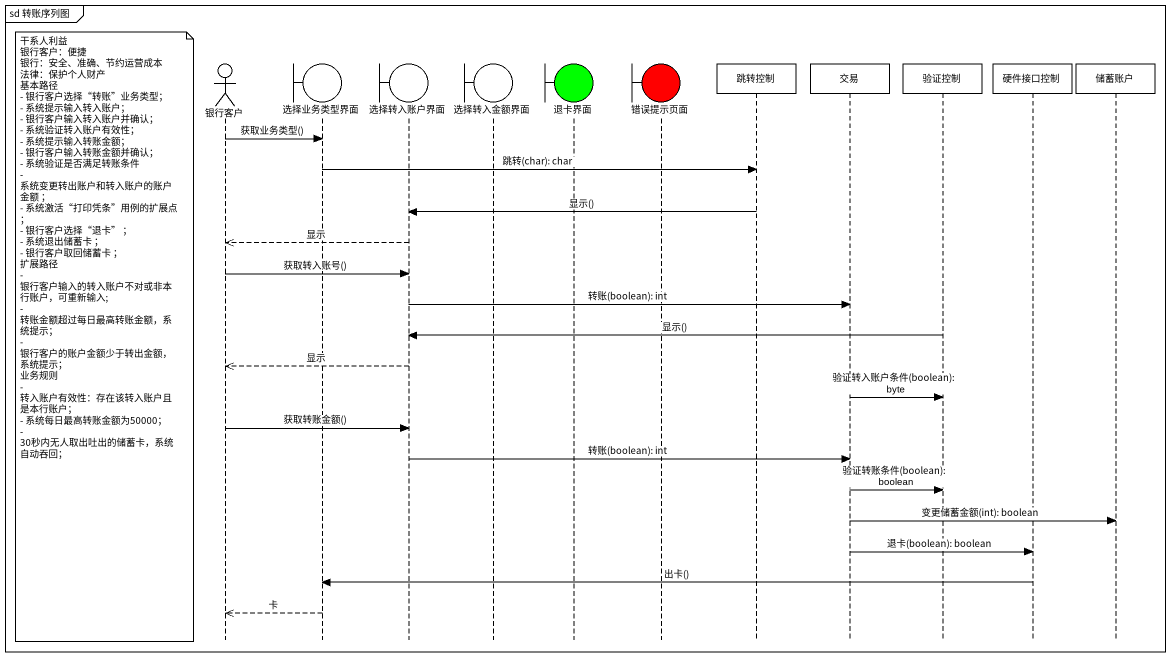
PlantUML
@startuml
mainframe sd 转账序列图
hide footbox
actor 银行客户
boundary 选择业务类型界面
boundary 选择转入账户界面
boundary 选择转入金额界面
boundary 退卡界面 #00FF00
boundary 错误提示页面 #FF0000
participant 跳转控制
participant 交易
participant 验证控制
participant 硬件接口控制
participant 储蓄账户

银行客户 -> 选择业务类型界面 : 获取业务类型()
选择业务类型界面 -> 跳转控制 : 跳转(char): char
跳转控制 -> 选择转入账户界面 : 显示()
选择转入账户界面 -->> 银行客户 : 显示
银行客户 -> 选择转入账户界面 : 获取转入账号()
选择转入账户界面 -> 交易 : 转账(boolean): int
验证控制 -> 选择转入账户界面 : 显示()
note left of 银行客户
  干系人利益
  银行客户：便捷
  银行：安全、准确、节约运营成本
  法律：保护个人财产
  基本路径
  - 银行客户选择“转账”业务类型；
  - 系统提示输入转入账户；
  - 银行客户输入转入账户并确认；
  - 系统验证转入账户有效性；
  - 系统提示输入转账金额；
  - 银行客户输入转账金额并确认；
  - 系统验证是否满足转账条件
  - 系统变更转出账户和转入账户的账户金额 ；
  - 系统激活“打印凭条”用例的扩展点 ；
  - 银行客户选择“退卡” ；
  - 系统退出储蓄卡 ；
  - 银行客户取回储蓄卡 ；
  扩展路径
  - 银行客户输入的转入账户不对或非本行账户，可重新输入;
  - 转账金额超过每日最高转账金额，系统提示；
  - 银行客户的账户金额少于转出金额，系统提示；
  业务规则
  - 转入账户有效性：存在该转入账户且是本行账户；
  - 系统每日最高转账金额为50000；
  - 30秒内无人取出吐出的储蓄卡，系统自动吞回；
end note
选择转入账户界面 -->> 银行客户 : 显示
交易 -> 验证控制 : 验证转入账户条件(boolean): byte
银行客户 -> 选择转入账户界面 : 获取转账金额()
选择转入账户界面 -> 交易 : 转账(boolean): int
交易 -> 验证控制 : 验证转账条件(boolean): boolean
交易 -> 储蓄账户 : 变更储蓄金额(int): boolean
交易 -> 硬件接口控制 : 退卡(boolean): boolean
硬件接口控制 -> 选择业务类型界面 : 出卡()
选择业务类型界面 -->> 银行客户 : 卡
@enduml
